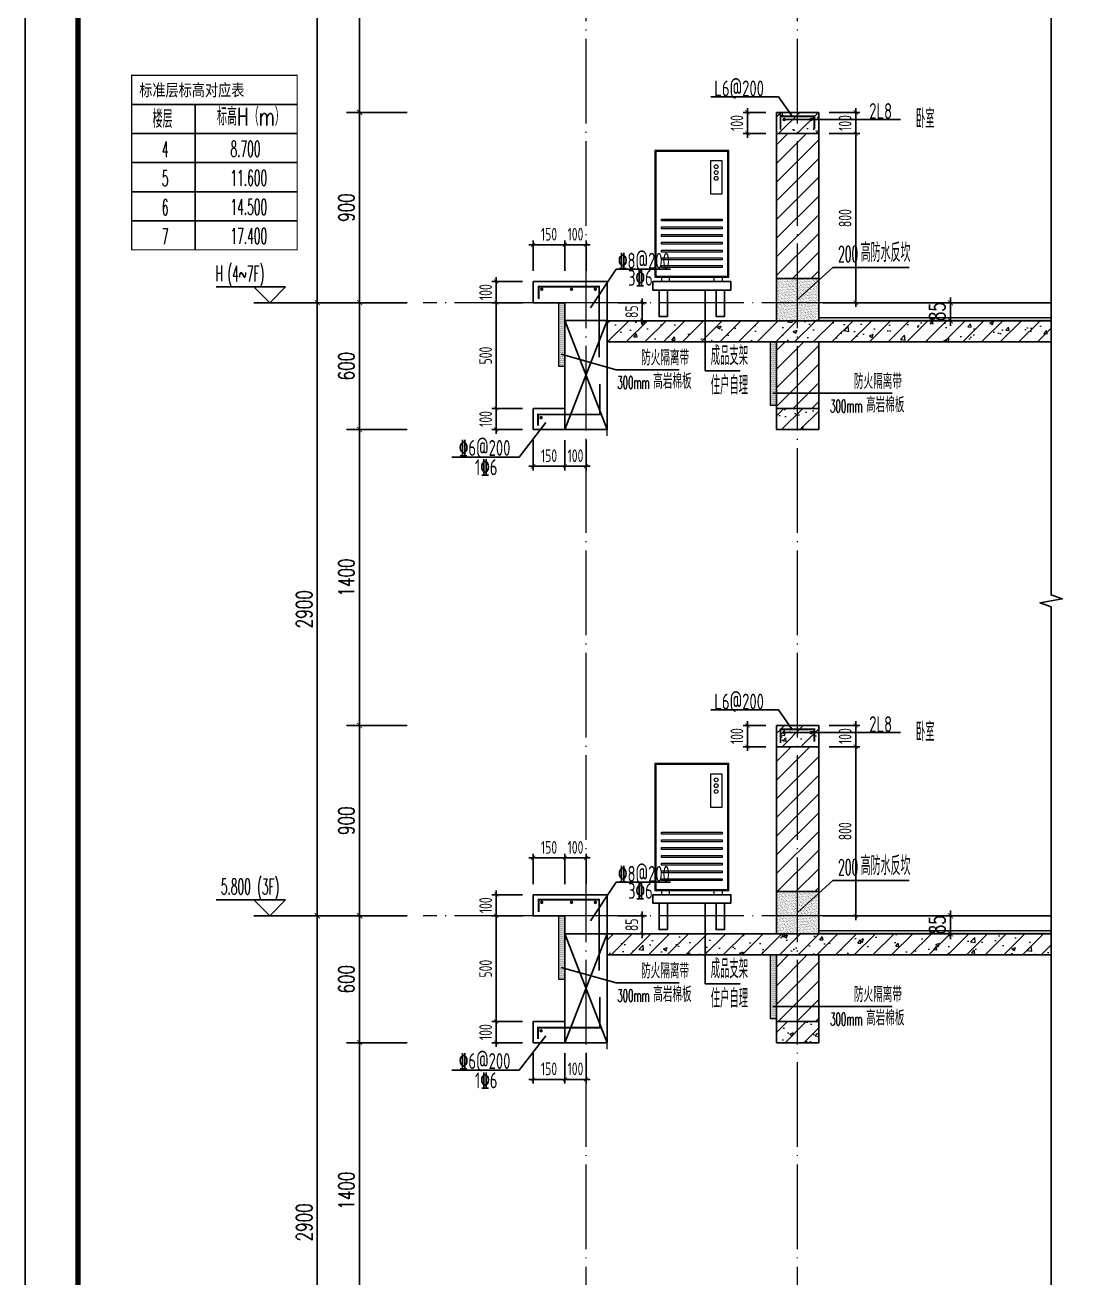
# Model space of a CAD drawing. Extents: x -668857 to 154266, y -275694 to 291306.
# Drawn here: x 68257 to 73257, y 150286 to 156212 of the extents above; entities that cross this region are included whole.
import ezdxf

# ---------------------------------------------------------------- set-up
doc = ezdxf.new("R2010")
doc.units = 0
doc.header["$LTSCALE"] = 1000
doc.linetypes.add('DOTE', pattern=[2.42, 2, -0.2, 0.02, -0.2])
doc.layers.get('0').update_dxf_attribs({"linetype": 'CONTINUOUS'})
doc.layers.get('DEFPOINTS').update_dxf_attribs({"linetype": 'CONTINUOUS'})
for name, color, linetype in [('C-Sheet-图框', 101, 'CONTINUOUS'), ('DIM', 2, 'CONTINUOUS'), ('DIM_ELEV', 3, 'CONTINUOUS'), ('DIM_IDEN', 67, 'CONTINUOUS'), ('DIM_SYMB', 3, 'CONTINUOUS'), ('PUB_DIM', 3, 'CONTINUOUS'), ('PUB_TEXT', 2, 'CONTINUOUS'), ('REIN', 6, 'CONTINUOUS'), ('S-大样-砼线', 7, 'CONTINUOUS'), ('S-引出线', 40, 'CONTINUOUS'), ('TEXT', 2, 'CONTINUOUS'), ('WALL', 5, 'CONTINUOUS'), ('yichutu', 7, 'CONTINUOUS'), ('看线', 251, 'CONTINUOUS'), ('空调外机', 8, 'CONTINUOUS'), ('立面-看线', 251, 'CONTINUOUS')]:
    doc.layers.add(name, color=color, linetype=linetype)
for name, color, linetype, lineweight in [('DOTE', 19, 'DOTE', 9), ('PUB_HATCH', 8, 'CONTINUOUS', 9), ('内粉刷', 37, 'CONTINUOUS', 9), ('图框', 9, 'CONTINUOUS', 18), ('平面-空调室外机', 143, 'CONTINUOUS', 9)]:
    doc.layers.add(name, color=color, linetype=linetype, lineweight=lineweight)
doc.styles.add('_TCH_DIM', font='SIMPLEX.shx', dxfattribs={"width": 0.7, "bigfont": 'GBCBIG.shx'})
doc.styles.add('_TCH_DIM_T3', font='SIMPLEX', dxfattribs={"width": 0.705882, "bigfont": 'GBCBIG'})
doc.styles.add('DIM_FONT_T3', font='SIMPLEX', dxfattribs={"width": 0.705882, "bigfont": 'GBCBIG'})
doc.styles.add('TSSD_DIMENSION', font='Tssdeng.shx', dxfattribs={"width": 0.7, "bigfont": 'tssdchn.shx'})
doc.styles.add('TSSD_REIN', font='tssdeng.shx', dxfattribs={"width": 0.7, "height": 300, "bigfont": 'tssdchn.shx'})
doc.styles.add('w', font='tssdeng.shx', dxfattribs={"width": 0.8, "bigfont": 'tssdchn.shx'})
doc.styles.add('宋体', font='', dxfattribs={"height": 50})
doc.styles.get('宋体').set_extended_font_data('SimSun')
doc.dimstyles.new('_TCH_ARCH&&25', dxfattribs={"dimtxt": 74.375, "dimasz": 25, "dimexe": 62.5, "dimexo": 75, "dimgap": 25, "dimtad": 1, "dimdec": 0, "dimzin": 0, "dimdsep": 46, "dimtxsty": '_TCH_DIM_T3', "dimblk": 'ARCHTICK', "dimcen": 0.09, "dimclrt": 7, "dimazin": 0, "dimtfac": 1, "dimtdec": 0, "dimtix": 1, "dimtmove": 2, "dimatfit": 3, "dimldrblk": 'ARCHTICK', "dimfxl": 0, "dimtolj": 1, "dimtzin": 0, "dimarcsym": 0})
doc.dimstyles.new('TSSD_20_20', dxfattribs={"dimtxt": 60, "dimasz": 20, "dimexe": 20, "dimexo": 50, "dimgap": 20, "dimtad": 1, "dimdec": 0, "dimzin": 0, "dimdsep": 46, "dimtxsty": 'TSSD_DIMENSION', "dimblk": 'ARCHTICK', "dimblk1": 'ARCHTICK', "dimblk2": 'ARCHTICK', "dimcen": 0, "dimdle": 20, "dimclrt": 7, "dimadec": 0, "dimazin": 0, "dimtfac": 1, "dimtdec": 0, "dimtix": 1, "dimtmove": 2, "dimatfit": 3, "dimfxl": 0, "dimtolj": 1, "dimtzin": 0, "dimarcsym": 0})
pattern_1 = [(45, (0, 0), (-44.194174, 44.194174), []), (50, (0, 0), (179.315046, -15.688034), [18.75, -206.25]), (355, (0, 0), (-34.687833, 188.048033), [15, -165]), (100.4514, (14.94, -1.3), (144.627345, 172.359886), [15.935047, -175.285528]), (46.1842, (0, 50), (266.81026, -41.379754), [28.125, -309.375]), (96.6356, (22.23, 46.55), (233.665676, 243.52947), [23.90257, -262.92825]), (351.1842, (0, 50), (233.66549, 243.52965), [22.5, -247.5]), (21, (25, 37.5), (149.226763, -100.654723), [18.75, -206.25]), (326, (25, 37.5), (60.828833, 181.28751), [15, -165]), (71.4514, (37.44, 29.11), (210.055657, 80.632624), [15.935047, -175.285528]), (37.5, (0, 0), (3.039964, 83.2234635), [0, -163, 0, -167.5, 0, -165.625]), (7.5, (0, 0), (65.767384, 98.602928), [0, -95.5, 0, -159.25, 0, -63.125]), (327.5, (-55.75, 0), (133.455609, -5.638718), [0, -62.5, 0, -195, 0, -258.75]), (317.5, (-80.75, 0), (145.796542, 25.026246), [0, -81.25, 0, -129.5, 0, -183.75])]
pattern_2 = [(45, (0, 44.88), (-44.1941915, 44.1941915), [])]

# ---------------------------------------------------------------- blocks, each defined once
blk = doc.blocks.new('GFDDDDRG')
at = {"layer": '图框'}
blk.add_lwpolyline([(923310, -107437), (923310, -159999), (893610, -159999), (893610, -107437)], close=True, dxfattribs=at)
blk.add_lwpolyline([(923310, -107437), (923310, -159999), (893610, -159999), (893610, -107437)], close=True, dxfattribs=at)
at = {"layer": '图框', "const_width": 50}
blk.add_lwpolyline([(894110, -159499), (922810, -159499), (922810, -108687), (894110, -108687)], close=True, dxfattribs=at)
blk = doc.blocks.new('yct-1051-594-26275-14850-25-1002.0')
at = {"layer": 'yichutu', "color": 7}
blk.add_lwpolyline([(0, 0), (0, 14850), (26275, 14850), (26275, 0)], close=True, dxfattribs=at)
blk = doc.blocks.new('kongtiao')
for p, q in [((-338.7, 49), (-338.7, -550.8)), ((11, 49), (-338.7, 49)), ((-334.1, 44.4), (-334.1, -546.2)), ((6.4, 44.4), (-334.1, 44.4)), ((6.4, -546.2), (6.4, 44.4)), ((11, -550.8), (11, 49)), ((-76.2, -0.5), (-76.2, -156.5)), ((-21.1, -0.5), (-76.2, -0.5)), ((-21.1, -156.5), (-21.1, -0.5)), ((-76.2, -156.5), (-21.1, -156.5)), ((-338.7, -550.8), (11, -550.8)), ((-334.1, -546.2), (6.4, -546.2)), ((-306.6, -550.8), (-306.6, -571.2)), ((-306.6, -571.2), (-269.8, -571.2)), ((-269.8, -571.2), (-269.8, -550.8)), ((-57.9, -571.2), (-57.9, -550.8)), ((-21.1, -571.2), (-57.9, -571.2)), ((-21.1, -550.8), (-21.1, -571.2))]:
    blk.add_line(p, q)
for points in [[(-306.6, -275.4), (-21.1, -275.4), (-21.1, -284.6), (-306.6, -284.6)], [(-306.6, -312.1), (-21.1, -312.1), (-21.1, -321.3), (-306.6, -321.3)], [(-306.6, -348.8), (-21.1, -348.8), (-21.1, -358), (-306.6, -358)], [(-306.6, -385.6), (-21.1, -385.6), (-21.1, -394.7), (-306.6, -394.7)], [(-306.6, -422.3), (-21.1, -422.3), (-21.1, -431.5), (-306.6, -431.5)], [(-306.6, -459), (-21.1, -459), (-21.1, -468.2), (-306.6, -468.2)], [(-306.6, -495.7), (-21.1, -495.7), (-21.1, -504.9), (-306.6, -504.9)]]:
    blk.add_lwpolyline(points, close=True)
for centre in [(-48.7, -28), (-48.7, -55.6), (-48.7, -83.1)]:
    blk.add_circle(centre, 9.18)
blk = doc.blocks.new('_ArchTick')
at = {"color": 0, "linetype": 'ByBlock', "const_width": 0.15}
blk.add_lwpolyline([(-0.5, -0.5), (0.5, 0.5)], dxfattribs=at)
blk = doc.blocks.new('*D2280')
at = {"layer": 'DEFPOINTS', "color": 0}
for p in [(946421.2, -162172.5), (946595.8, -162172.5), (946595.8, -162272.5)]:
    blk.add_point(p, dxfattribs=at)
at = {"layer": 'DIM', "color": 0, "lineweight": -2}
for p, q in [((946545.8, -162172.5), (946401.2, -162172.5)), ((946421.2, -162172.5), (946421.2, -162152.5)), ((946421.2, -162272.5), (946421.2, -162172.5)), ((946545.8, -162272.5), (946401.2, -162272.5)), ((946421.2, -162272.5), (946421.2, -162292.5))]:
    blk.add_line(p, q, dxfattribs=at)
at = {"layer": 'DIM', "color": 0, "lineweight": -2, "xscale": 20, "yscale": 20, "zscale": 20}
for p, rotation in [((946421.2, -162172.5), 270), ((946421.2, -162272.5), 90)]:
    blk.add_blockref('_ArchTick', p, dxfattribs=dict(at, rotation=rotation))
at = {"layer": 'DIM', "color": 7, "insert": (946371.2, -162222.5), "char_height": 60, "attachment_point": 5, "rotation": 90, "style": 'TSSD_DIMENSION'}
blk.add_mtext('\\A1;100', dxfattribs=at)
blk = doc.blocks.new('*D2281')
at = {"layer": 'DEFPOINTS', "color": 0}
for p in [(946421.2, -162272.5), (946595.8, -162272.5), (946595.8, -162772.5)]:
    blk.add_point(p, dxfattribs=at)
at = {"layer": 'DIM', "color": 0, "lineweight": -2}
for p, q in [((946421.2, -162792.5), (946421.2, -162252.5)), ((946545.8, -162272.5), (946401.2, -162272.5)), ((946545.8, -162772.5), (946401.2, -162772.5))]:
    blk.add_line(p, q, dxfattribs=at)
at = {"layer": 'DIM', "color": 0, "lineweight": -2, "xscale": 20, "yscale": 20, "zscale": 20}
for p, rotation in [((946421.2, -162272.5), 90), ((946421.2, -162772.5), 270)]:
    blk.add_blockref('_ArchTick', p, dxfattribs=dict(at, rotation=rotation))
at = {"layer": 'DIM', "color": 7, "insert": (946371.2, -162522.5), "char_height": 60, "attachment_point": 5, "rotation": 90, "style": 'TSSD_DIMENSION'}
blk.add_mtext('\\A1;500', dxfattribs=at)
blk = doc.blocks.new('*D2282')
at = {"layer": 'DEFPOINTS', "color": 0}
for p in [(946421.2, -162772.5), (946595.8, -162772.5), (946595.8, -162872.5)]:
    blk.add_point(p, dxfattribs=at)
at = {"layer": 'DIM', "color": 0, "lineweight": -2}
for p, q in [((946545.8, -162772.5), (946401.2, -162772.5)), ((946421.2, -162772.5), (946421.2, -162752.5)), ((946421.2, -162872.5), (946421.2, -162772.5)), ((946545.8, -162872.5), (946401.2, -162872.5)), ((946421.2, -162872.5), (946421.2, -162892.5))]:
    blk.add_line(p, q, dxfattribs=at)
at = {"layer": 'DIM', "color": 0, "lineweight": -2, "xscale": 20, "yscale": 20, "zscale": 20}
for p, rotation in [((946421.2, -162772.5), 270), ((946421.2, -162872.5), 90)]:
    blk.add_blockref('_ArchTick', p, dxfattribs=dict(at, rotation=rotation))
at = {"layer": 'DIM', "color": 7, "insert": (946371.2, -162822.5), "char_height": 60, "attachment_point": 5, "rotation": 90, "style": 'TSSD_DIMENSION'}
blk.add_mtext('\\A1;100', dxfattribs=at)
blk = doc.blocks.new('*D2283')
at = {"layer": 'DEFPOINTS', "color": 0}
for p in [(946595.8, -162872.5), (946745.8, -162872.5), (946745.8, -163046.2)]:
    blk.add_point(p, dxfattribs=at)
at = {"layer": 'DIM', "color": 0, "lineweight": -2}
for p, q in [((946595.8, -162922.5), (946595.8, -163066.2)), ((946745.8, -162922.5), (946745.8, -163066.2)), ((946575.8, -163046.2), (946765.8, -163046.2))]:
    blk.add_line(p, q, dxfattribs=at)
at = {"layer": 'DIM', "color": 0, "lineweight": -2, "xscale": 20, "yscale": 20, "zscale": 20, "rotation": 180}
blk.add_blockref('_ArchTick', (946595.8, -163046.2), dxfattribs=at)
at = {"layer": 'DIM', "color": 0, "lineweight": -2, "xscale": 20, "yscale": 20, "zscale": 20}
blk.add_blockref('_ArchTick', (946745.8, -163046.2), dxfattribs=at)
at = {"layer": 'DIM', "color": 7, "insert": (946670.8, -162996.2), "char_height": 60, "attachment_point": 5, "style": 'TSSD_DIMENSION'}
blk.add_mtext('\\A1;150', dxfattribs=at)
blk = doc.blocks.new('*D2284')
at = {"layer": 'DEFPOINTS', "color": 0}
for p in [(946745.8, -162872.5), (946845.8, -162872.5), (946845.8, -163046.2)]:
    blk.add_point(p, dxfattribs=at)
at = {"layer": 'DIM', "color": 0, "lineweight": -2}
for p, q in [((946745.8, -162922.5), (946745.8, -163066.2)), ((946845.8, -162922.5), (946845.8, -163066.2)), ((946745.8, -163046.2), (946725.8, -163046.2)), ((946745.8, -163046.2), (946845.8, -163046.2)), ((946845.8, -163046.2), (946865.8, -163046.2))]:
    blk.add_line(p, q, dxfattribs=at)
at = {"layer": 'DIM', "color": 0, "lineweight": -2, "xscale": 20, "yscale": 20, "zscale": 20}
blk.add_blockref('_ArchTick', (946745.8, -163046.2), dxfattribs=at)
at = {"layer": 'DIM', "color": 0, "lineweight": -2, "xscale": 20, "yscale": 20, "zscale": 20, "rotation": 180}
blk.add_blockref('_ArchTick', (946845.8, -163046.2), dxfattribs=at)
at = {"layer": 'DIM', "color": 7, "insert": (946795.8, -162996.2), "char_height": 60, "attachment_point": 5, "style": 'TSSD_DIMENSION'}
blk.add_mtext('\\A1;100', dxfattribs=at)
blk = doc.blocks.new('*D2285')
at = {"layer": 'DEFPOINTS', "color": 0}
for p in [(948402.1, -162272.5), (948568.1, -162272.5), (948402.1, -162357.5)]:
    blk.add_point(p, dxfattribs=at)
at = {"layer": 'PUB_DIM', "color": 0, "lineweight": -2}
for p, q in [((948568.1, -162272.5), (948568.1, -162247.5)), ((948477.1, -162272.5), (948630.6, -162272.5)), ((948568.1, -162357.5), (948568.1, -162272.5)), ((948477.1, -162357.5), (948630.6, -162357.5)), ((948568.1, -162357.5), (948568.1, -162382.5))]:
    blk.add_line(p, q, dxfattribs=at)
at = {"layer": 'PUB_DIM', "color": 0, "lineweight": -2, "xscale": 25, "yscale": 25, "zscale": 25}
for p, rotation in [((948568.1, -162272.5), 270), ((948568.1, -162357.5), 90)]:
    blk.add_blockref('_ArchTick', p, dxfattribs=dict(at, rotation=rotation))
at = {"layer": 'PUB_DIM', "color": 7, "insert": (948505.9, -162315), "char_height": 74.38, "attachment_point": 5, "rotation": 90, "style": '_TCH_DIM_T3'}
blk.add_mtext('\\A1;85', dxfattribs=at)
blk = doc.blocks.new('*D2286')
at = {"layer": 'DEFPOINTS', "color": 0}
for p in [(946745.8, -161998.7), (946595.8, -162172.5), (946745.8, -162172.5)]:
    blk.add_point(p, dxfattribs=at)
at = {"layer": 'DIM', "color": 0, "lineweight": -2}
for p, q in [((946575.8, -161998.7), (946765.8, -161998.7)), ((946595.8, -162122.5), (946595.8, -161978.7)), ((946745.8, -162122.5), (946745.8, -161978.7))]:
    blk.add_line(p, q, dxfattribs=at)
at = {"layer": 'DIM', "color": 0, "lineweight": -2, "xscale": 20, "yscale": 20, "zscale": 20, "rotation": 180}
blk.add_blockref('_ArchTick', (946595.8, -161998.7), dxfattribs=at)
at = {"layer": 'DIM', "color": 0, "lineweight": -2, "xscale": 20, "yscale": 20, "zscale": 20}
blk.add_blockref('_ArchTick', (946745.8, -161998.7), dxfattribs=at)
at = {"layer": 'DIM', "color": 7, "insert": (946670.8, -161948.7), "char_height": 60, "attachment_point": 5, "style": 'TSSD_DIMENSION'}
blk.add_mtext('\\A1;150', dxfattribs=at)
blk = doc.blocks.new('*D2287')
at = {"layer": 'DEFPOINTS', "color": 0}
for p in [(946845.8, -161998.7), (946745.8, -162172.5), (946845.8, -162172.5)]:
    blk.add_point(p, dxfattribs=at)
at = {"layer": 'DIM', "color": 0, "lineweight": -2}
for p, q in [((946745.8, -161998.7), (946725.8, -161998.7)), ((946745.8, -162122.5), (946745.8, -161978.7)), ((946745.8, -161998.7), (946845.8, -161998.7)), ((946845.8, -162122.5), (946845.8, -161978.7)), ((946845.8, -161998.7), (946865.8, -161998.7))]:
    blk.add_line(p, q, dxfattribs=at)
at = {"layer": 'DIM', "color": 0, "lineweight": -2, "xscale": 20, "yscale": 20, "zscale": 20}
blk.add_blockref('_ArchTick', (946745.8, -161998.7), dxfattribs=at)
at = {"layer": 'DIM', "color": 0, "lineweight": -2, "xscale": 20, "yscale": 20, "zscale": 20, "rotation": 180}
blk.add_blockref('_ArchTick', (946845.8, -161998.7), dxfattribs=at)
at = {"layer": 'DIM', "color": 7, "insert": (946795.8, -161948.7), "char_height": 60, "attachment_point": 5, "style": 'TSSD_DIMENSION'}
blk.add_mtext('\\A1;100', dxfattribs=at)
blk = doc.blocks.new('*D2288')
at = {"layer": 'DEFPOINTS', "color": 0}
for p in [(946945.8, -162272.5), (947111.8, -162272.5), (946945.8, -162357.5)]:
    blk.add_point(p, dxfattribs=at)
at = {"layer": 'DIM', "color": 0, "lineweight": -2}
for p, q in [((947111.8, -162272.5), (947111.8, -162252.5)), ((946995.8, -162272.5), (947131.8, -162272.5)), ((947111.8, -162357.5), (947111.8, -162272.5)), ((946995.8, -162357.5), (947131.8, -162357.5)), ((947111.8, -162357.5), (947111.8, -162377.5))]:
    blk.add_line(p, q, dxfattribs=at)
at = {"layer": 'DIM', "color": 0, "lineweight": -2, "xscale": 20, "yscale": 20, "zscale": 20}
for p, rotation in [((947111.8, -162272.5), 270), ((947111.8, -162357.5), 90)]:
    blk.add_blockref('_ArchTick', p, dxfattribs=dict(at, rotation=rotation))
at = {"layer": 'DIM', "color": 7, "insert": (947061.8, -162315), "char_height": 60, "attachment_point": 5, "rotation": 90, "style": 'TSSD_DIMENSION'}
blk.add_mtext('\\A1;85', dxfattribs=at)
blk = doc.blocks.new('*D2289')
at = {"layer": 'DEFPOINTS', "color": 0}
for p in [(947945.8, -161372.5), (948120.4, -161372.5), (947945.8, -161472.5)]:
    blk.add_point(p, dxfattribs=at)
at = {"layer": 'DIM', "color": 0, "lineweight": -2}
for p, q in [((948120.4, -161372.5), (948120.4, -161352.5)), ((947995.8, -161372.5), (948140.4, -161372.5)), ((948120.4, -161472.5), (948120.4, -161372.5)), ((947995.8, -161472.5), (948140.4, -161472.5)), ((948120.4, -161472.5), (948120.4, -161492.5))]:
    blk.add_line(p, q, dxfattribs=at)
at = {"layer": 'DIM', "color": 0, "lineweight": -2, "xscale": 20, "yscale": 20, "zscale": 20}
for p, rotation in [((948120.4, -161372.5), 270), ((948120.4, -161472.5), 90)]:
    blk.add_blockref('_ArchTick', p, dxfattribs=dict(at, rotation=rotation))
at = {"layer": 'DIM', "color": 7, "insert": (948070.4, -161422.5), "char_height": 60, "attachment_point": 5, "rotation": 90, "style": 'TSSD_DIMENSION'}
blk.add_mtext('\\A1;100', dxfattribs=at)
blk = doc.blocks.new('*D2290')
at = {"layer": 'DEFPOINTS', "color": 0}
for p in [(947945.8, -161472.5), (948120.4, -161472.5), (947945.8, -162272.5)]:
    blk.add_point(p, dxfattribs=at)
at = {"layer": 'DIM', "color": 0, "lineweight": -2}
for p, q in [((947995.8, -161472.5), (948140.4, -161472.5)), ((948120.4, -162292.5), (948120.4, -161452.5)), ((947995.8, -162272.5), (948140.4, -162272.5))]:
    blk.add_line(p, q, dxfattribs=at)
at = {"layer": 'DIM', "color": 0, "lineweight": -2, "xscale": 20, "yscale": 20, "zscale": 20}
for p, rotation in [((948120.4, -161472.5), 90), ((948120.4, -162272.5), 270)]:
    blk.add_blockref('_ArchTick', p, dxfattribs=dict(at, rotation=rotation))
at = {"layer": 'DIM', "color": 7, "insert": (948070.4, -161872.5), "char_height": 60, "attachment_point": 5, "rotation": 90, "style": 'TSSD_DIMENSION'}
blk.add_mtext('\\A1;800', dxfattribs=at)
blk = doc.blocks.new('VDVDXAXFSFFX')
at = {"layer": 'PUB_HATCH'}
h = blk.add_hatch(dxfattribs=at)
h.set_pattern_fill('DOTS', color=251, scale=2, style=0)
h.set_pattern_definition([(0, (924712.4965, -148185.593), (1.5875, 3.175), [0, -3.175])])
h.paths.add_polyline_path([(924682.5, -148185.6), (924712.5, -148185.6), (924712.5, -147935.6), (924712.5, -147885.6), (924712.5, -147885.6), (924712.5, -147885.6), (924682.5, -147885.6)])
at = {"layer": 'DIM_IDEN', "color": 5}
for p, q in [((924695.5, -148129.3), (924955.6, -148202.9)), ((924955.6, -148202.9), (925253.4, -148202.9))]:
    blk.add_line(p, q, dxfattribs=at)
at = {"layer": 'PUB_HATCH', "color": 5}
blk.add_lwpolyline([(924712.5, -147885.6), (924682.5, -147885.6), (924682.5, -148185.6), (924712.5, -148185.6)], close=True, dxfattribs=at)
at = {"layer": 'PUB_TEXT', "style": 'DIM_FONT_T3', "width": 0.705882}
blk.add_text('防火隔离带', height=71.49, dxfattribs=at).set_placement((925072.6, -148181.9))
at = {"layer": 'PUB_TEXT', "color": 5, "style": 'DIM_FONT_T3'}
for s, height, width, p in [('300mm', 59.5, 0.49827, (924960.4, -148292.9)), ('高岩棉板', 71.49, 0.705882, (925129.8, -148292.9))]:
    blk.add_text(s, height=height, dxfattribs=dict(at, width=width)).set_placement(p)
blk = doc.blocks.new('A$C1F6240CC')
at = {"layer": 'PUB_HATCH'}
h = blk.add_hatch(dxfattribs=at)
h.set_pattern_fill('DOTS', color=251, scale=2, style=0)
h.set_pattern_definition([(0, (-2e-08, -300), (1.5875, 3.175), [0, -3.175])])
h.paths.add_polyline_path([(-30, -300), (0, -300), (0, -50), (0, 0), (0, 0), (0, 0), (-30, 0)])
at = {"layer": 'DIM_IDEN', "color": 5}
for p, q in [((-17, -243.7), (275.1, -243.7)), ((275.1, -243.7), (547, -243.7))]:
    blk.add_line(p, q, dxfattribs=at)
at = {"layer": 'PUB_HATCH', "color": 5}
blk.add_lwpolyline([(0, 0), (-30, 0), (-30, -300), (0, -300)], close=True, dxfattribs=at)
at = {"layer": 'PUB_TEXT', "style": 'DIM_FONT_T3', "width": 0.705882}
blk.add_text('防火隔离带', height=71.49, dxfattribs=at).set_placement((366.2, -222.7))
at = {"layer": 'PUB_TEXT', "color": 5, "style": 'DIM_FONT_T3'}
for s, height, width, p in [('300mm', 59.5, 0.49827, (253.9, -333.7)), ('高岩棉板', 71.49, 0.705882, (423.4, -333.7))]:
    blk.add_text(s, height=height, dxfattribs=dict(at, width=width)).set_placement(p)
blk = doc.blocks.new('*D2834')
at = {"layer": 'DEFPOINTS', "color": 0}
for p in [(69838.3, 151399), (70138.3, 151399), (70138.3, 149999)]:
    blk.add_point(p, dxfattribs=at)
at = {"layer": 'PUB_DIM', "color": 0, "lineweight": -2}
for p, q in [((70063.3, 151399), (69775.8, 151399)), ((69838.3, 149999), (69838.3, 151399)), ((70063.3, 149999), (69775.8, 149999))]:
    blk.add_line(p, q, dxfattribs=at)
at = {"layer": 'PUB_DIM', "color": 0, "lineweight": -2, "xscale": 25, "yscale": 25, "zscale": 25}
for p, rotation in [((69838.3, 151399), 90), ((69838.3, 149999), 270)]:
    blk.add_blockref('_ArchTick', p, dxfattribs=dict(at, rotation=rotation))
at = {"layer": 'PUB_DIM', "color": 7, "insert": (69776.1, 150699), "char_height": 74.38, "attachment_point": 5, "rotation": 90, "style": '_TCH_DIM_T3'}
blk.add_mtext('\\A1;1400', dxfattribs=at)
blk = doc.blocks.new('*D2835')
at = {"layer": 'DEFPOINTS', "color": 0}
for p in [(69838.3, 151999), (70138.3, 151999), (70138.3, 151399)]:
    blk.add_point(p, dxfattribs=at)
at = {"layer": 'PUB_DIM', "color": 0, "lineweight": -2}
for p, q in [((70063.3, 151999), (69775.8, 151999)), ((69838.3, 151399), (69838.3, 151999)), ((70063.3, 151399), (69775.8, 151399))]:
    blk.add_line(p, q, dxfattribs=at)
at = {"layer": 'PUB_DIM', "color": 0, "lineweight": -2, "xscale": 25, "yscale": 25, "zscale": 25}
for p, rotation in [((69838.3, 151999), 90), ((69838.3, 151399), 270)]:
    blk.add_blockref('_ArchTick', p, dxfattribs=dict(at, rotation=rotation))
at = {"layer": 'PUB_DIM', "color": 7, "insert": (69776.1, 151699), "char_height": 74.38, "attachment_point": 5, "rotation": 90, "style": '_TCH_DIM_T3'}
blk.add_mtext('\\A1;600', dxfattribs=at)
blk = doc.blocks.new('*D2836')
at = {"layer": 'DEFPOINTS', "color": 0}
for p in [(69838.3, 152899), (70138.3, 152899), (70138.3, 151999)]:
    blk.add_point(p, dxfattribs=at)
at = {"layer": 'PUB_DIM', "color": 0, "lineweight": -2}
for p, q in [((70063.3, 152899), (69775.8, 152899)), ((69838.3, 151999), (69838.3, 152899)), ((70063.3, 151999), (69775.8, 151999))]:
    blk.add_line(p, q, dxfattribs=at)
at = {"layer": 'PUB_DIM', "color": 0, "lineweight": -2, "xscale": 25, "yscale": 25, "zscale": 25}
for p, rotation in [((69838.3, 152899), 90), ((69838.3, 151999), 270)]:
    blk.add_blockref('_ArchTick', p, dxfattribs=dict(at, rotation=rotation))
at = {"layer": 'PUB_DIM', "color": 7, "insert": (69776.1, 152449), "char_height": 74.38, "attachment_point": 5, "rotation": 90, "style": '_TCH_DIM_T3'}
blk.add_mtext('\\A1;900', dxfattribs=at)
blk = doc.blocks.new('*D2837')
at = {"layer": 'DEFPOINTS', "color": 0}
for p in [(69838.3, 154299), (70138.3, 154299), (70138.3, 152899)]:
    blk.add_point(p, dxfattribs=at)
at = {"layer": 'PUB_DIM', "color": 0, "lineweight": -2}
for p, q in [((70063.3, 154299), (69775.8, 154299)), ((69838.3, 152899), (69838.3, 154299)), ((70063.3, 152899), (69775.8, 152899))]:
    blk.add_line(p, q, dxfattribs=at)
at = {"layer": 'PUB_DIM', "color": 0, "lineweight": -2, "xscale": 25, "yscale": 25, "zscale": 25}
for p, rotation in [((69838.3, 154299), 90), ((69838.3, 152899), 270)]:
    blk.add_blockref('_ArchTick', p, dxfattribs=dict(at, rotation=rotation))
at = {"layer": 'PUB_DIM', "color": 7, "insert": (69776.1, 153599), "char_height": 74.38, "attachment_point": 5, "rotation": 90, "style": '_TCH_DIM_T3'}
blk.add_mtext('\\A1;1400', dxfattribs=at)
blk = doc.blocks.new('*D2838')
at = {"layer": 'DEFPOINTS', "color": 0}
for p in [(69838.3, 154899), (70138.3, 154899), (70138.3, 154299)]:
    blk.add_point(p, dxfattribs=at)
at = {"layer": 'PUB_DIM', "color": 0, "lineweight": -2}
for p, q in [((70063.3, 154899), (69775.8, 154899)), ((69838.3, 154299), (69838.3, 154899)), ((70063.3, 154299), (69775.8, 154299))]:
    blk.add_line(p, q, dxfattribs=at)
at = {"layer": 'PUB_DIM', "color": 0, "lineweight": -2, "xscale": 25, "yscale": 25, "zscale": 25}
for p, rotation in [((69838.3, 154899), 90), ((69838.3, 154299), 270)]:
    blk.add_blockref('_ArchTick', p, dxfattribs=dict(at, rotation=rotation))
at = {"layer": 'PUB_DIM', "color": 7, "insert": (69776.1, 154599), "char_height": 74.38, "attachment_point": 5, "rotation": 90, "style": '_TCH_DIM_T3'}
blk.add_mtext('\\A1;600', dxfattribs=at)
blk = doc.blocks.new('*D2839')
at = {"layer": 'DEFPOINTS', "color": 0}
for p in [(69838.3, 155799), (70138.3, 155799), (70138.3, 154899)]:
    blk.add_point(p, dxfattribs=at)
at = {"layer": 'PUB_DIM', "color": 0, "lineweight": -2}
for p, q in [((70063.3, 155799), (69775.8, 155799)), ((69838.3, 154899), (69838.3, 155799)), ((70063.3, 154899), (69775.8, 154899))]:
    blk.add_line(p, q, dxfattribs=at)
at = {"layer": 'PUB_DIM', "color": 0, "lineweight": -2, "xscale": 25, "yscale": 25, "zscale": 25}
for p, rotation in [((69838.3, 155799), 90), ((69838.3, 154899), 270)]:
    blk.add_blockref('_ArchTick', p, dxfattribs=dict(at, rotation=rotation))
at = {"layer": 'PUB_DIM', "color": 7, "insert": (69776.1, 155349), "char_height": 74.38, "attachment_point": 5, "rotation": 90, "style": '_TCH_DIM_T3'}
blk.add_mtext('\\A1;900', dxfattribs=at)
blk = doc.blocks.new('*D2840')
at = {"layer": 'DEFPOINTS', "color": 0}
for p in [(69838.3, 157199), (70138.3, 157199), (70138.3, 155799)]:
    blk.add_point(p, dxfattribs=at)
at = {"layer": 'PUB_DIM', "color": 0, "lineweight": -2}
for p, q in [((70063.3, 157199), (69775.8, 157199)), ((69838.3, 155799), (69838.3, 157199)), ((70063.3, 155799), (69775.8, 155799))]:
    blk.add_line(p, q, dxfattribs=at)
at = {"layer": 'PUB_DIM', "color": 0, "lineweight": -2, "xscale": 25, "yscale": 25, "zscale": 25}
for p, rotation in [((69838.3, 157199), 90), ((69838.3, 155799), 270)]:
    blk.add_blockref('_ArchTick', p, dxfattribs=dict(at, rotation=rotation))
at = {"layer": 'PUB_DIM', "color": 7, "insert": (69776.1, 156499), "char_height": 74.38, "attachment_point": 5, "rotation": 90, "style": '_TCH_DIM_T3'}
blk.add_mtext('\\A1;1400', dxfattribs=at)
blk = doc.blocks.new('*D2848')
at = {"layer": 'DEFPOINTS', "color": 0}
for p in [(69638.3, 151999), (70138.3, 151999), (70138.3, 149099)]:
    blk.add_point(p, dxfattribs=at)
at = {"layer": 'PUB_DIM', "color": 0, "lineweight": -2}
for p, q in [((70063.3, 151999), (69575.8, 151999)), ((69638.3, 149099), (69638.3, 151999)), ((70063.3, 149099), (69575.8, 149099))]:
    blk.add_line(p, q, dxfattribs=at)
at = {"layer": 'PUB_DIM', "color": 0, "lineweight": -2, "xscale": 25, "yscale": 25, "zscale": 25}
for p, rotation in [((69638.3, 151999), 90), ((69638.3, 149099), 270)]:
    blk.add_blockref('_ArchTick', p, dxfattribs=dict(at, rotation=rotation))
at = {"layer": 'PUB_DIM', "color": 7, "insert": (69576.1, 150549), "char_height": 74.38, "attachment_point": 5, "rotation": 90, "style": '_TCH_DIM_T3'}
blk.add_mtext('\\A1;2900', dxfattribs=at)
blk = doc.blocks.new('*D2849')
at = {"layer": 'DEFPOINTS', "color": 0}
for p in [(69638.3, 154899), (70138.3, 154899), (70138.3, 151999)]:
    blk.add_point(p, dxfattribs=at)
at = {"layer": 'PUB_DIM', "color": 0, "lineweight": -2}
for p, q in [((70063.3, 154899), (69575.8, 154899)), ((69638.3, 151999), (69638.3, 154899)), ((70063.3, 151999), (69575.8, 151999))]:
    blk.add_line(p, q, dxfattribs=at)
at = {"layer": 'PUB_DIM', "color": 0, "lineweight": -2, "xscale": 25, "yscale": 25, "zscale": 25}
for p, rotation in [((69638.3, 154899), 90), ((69638.3, 151999), 270)]:
    blk.add_blockref('_ArchTick', p, dxfattribs=dict(at, rotation=rotation))
at = {"layer": 'PUB_DIM', "color": 7, "insert": (69576.1, 153449), "char_height": 74.38, "attachment_point": 5, "rotation": 90, "style": '_TCH_DIM_T3'}
blk.add_mtext('\\A1;2900', dxfattribs=at)
blk = doc.blocks.new('*D2850')
at = {"layer": 'DEFPOINTS', "color": 0}
for p in [(69638.3, 157799), (70138.3, 157799), (70138.3, 154899)]:
    blk.add_point(p, dxfattribs=at)
at = {"layer": 'PUB_DIM', "color": 0, "lineweight": -2}
for p, q in [((70063.3, 157799), (69575.8, 157799)), ((69638.3, 154899), (69638.3, 157799)), ((70063.3, 154899), (69575.8, 154899))]:
    blk.add_line(p, q, dxfattribs=at)
at = {"layer": 'PUB_DIM', "color": 0, "lineweight": -2, "xscale": 25, "yscale": 25, "zscale": 25}
for p, rotation in [((69638.3, 157799), 90), ((69638.3, 154899), 270)]:
    blk.add_blockref('_ArchTick', p, dxfattribs=dict(at, rotation=rotation))
at = {"layer": 'PUB_DIM', "color": 7, "insert": (69576.1, 156349), "char_height": 74.38, "attachment_point": 5, "rotation": 90, "style": '_TCH_DIM_T3'}
blk.add_mtext('\\A1;2900', dxfattribs=at)
blk = doc.blocks.new('A$C124E38C7')
at = {"layer": 'REIN'}
for points in [[(411.3, 827.6, 9, 9, 0), (411.3, 885.8, 9, 9, 0), (697.1, 885.8, 9, 9, 0), (697.1, 551.1, 9, 9, 0)], [(407.7, 227.9, 9, 9, 0), (407.7, 280.9, 9, 9, 0), (700.1, 280.9, 9, 9, 0), (700.1, 425.3, 9, 9, 0)]]:
    blk.add_lwpolyline(points, format="xyseb", dxfattribs=at)
at = {"layer": 'REIN', "const_width": 8}
for points in [[(421.8, 873.5, 1), (429.8, 873.5, 1)], [(562.3, 873.5, 1), (570.3, 873.5, 1)], [(674.9, 873.5, 1), (682.9, 873.5, 1)], [(418.3, 266.1, 1), (426.3, 266.1, 1)]]:
    blk.add_lwpolyline(points, format="xyb", close=True, dxfattribs=at)
at = {"layer": 'S-大样-砼线'}
for p, q in [((534.9, 724.9), (734.9, 209.8)), ((734.9, 724.9), (534.9, 209.8))]:
    blk.add_line(p, q, dxfattribs=at)
blk.add_lwpolyline([(734.9, 724.9), (534.9, 724.9), (534.9, 209.8), (734.9, 209.8)], close=True, dxfattribs=at)
at = {"layer": 'S-引出线'}
for points in [[(655.5, 786.1), (777.7, 968.3), (1034.7, 968.3)], [(445.3, 242.7), (318.6, 79.6), (0, 79.6)]]:
    blk.add_lwpolyline(points, dxfattribs=at)
at = {"layer": 'TEXT', "style": 'TSSD_REIN', "width": 0.7}
for s, p in [('%%1328@200', (785.9, 970.9)), ('3%%1326', (833.8, 890.1)), ('%%1326@200', (33.9, 85.5)), ('1%%1326', (110.1, -5.8))]:
    blk.add_text(s, height=75, rotation=0, dxfattribs=at).set_placement(p)
blk = doc.blocks.new('*D3403')
at = {"layer": 'DEFPOINTS', "color": 0}
for p in [(71808.5, 152899), (71671.6, 152799), (71808.5, 152799)]:
    blk.add_point(p, dxfattribs=at)
at = {"layer": 'DIM', "color": 0, "lineweight": -2}
for p, q in [((71758.5, 152899), (71651.6, 152899)), ((71671.6, 152899), (71671.6, 152919)), ((71671.6, 152899), (71671.6, 152799)), ((71758.5, 152799), (71651.6, 152799)), ((71671.6, 152799), (71671.6, 152779))]:
    blk.add_line(p, q, dxfattribs=at)
at = {"layer": 'DIM', "color": 0, "lineweight": -2, "xscale": 20, "yscale": 20, "zscale": 20}
for p, rotation in [((71671.6, 152899), 270), ((71671.6, 152799), 90)]:
    blk.add_blockref('_ArchTick', p, dxfattribs=dict(at, rotation=rotation))
at = {"layer": 'DIM', "color": 7, "insert": (71621.6, 152849), "char_height": 60, "attachment_point": 5, "rotation": 90, "style": 'TSSD_DIMENSION'}
blk.add_mtext('\\A1;100', dxfattribs=at)
blk = doc.blocks.new('20210809.02283206')
at = {"layer": 'REIN', "const_width": 9}
blk.add_lwpolyline([(87484.2, 66580.9), (87484.2, 66644.7), (87644.1, 66644.7), (87644.1, 66586.8)], dxfattribs=at)
at = {"layer": 'REIN', "const_width": 8}
for points in [[(87497.7, 66629.7, 1), (87505.7, 66629.7, 1)], [(87625.1, 66629.7, 1), (87633.1, 66629.7, 1)]]:
    blk.add_lwpolyline(points, format="xyb", close=True, dxfattribs=at)
at = {"layer": 'S-引出线'}
for p, q in [((87474.6, 66737), (87154.5, 66737)), ((87538.8, 66644.7), (87474.6, 66737)), ((87501.7, 66629.7), (88051.1, 66629.7))]:
    blk.add_line(p, q, dxfattribs=at)
at = {"layer": 'TEXT', "style": 'w', "width": 0.7}
for s, p in [('L6@200', (87171.5, 66739.2)), ('2L8', (87903.9, 66632.1))]:
    blk.add_text(s, height=75, rotation=0, dxfattribs=at).set_placement(p)
blk = doc.blocks.new('*D3404')
at = {"layer": 'DEFPOINTS', "color": 0}
for p in [(71808.5, 155799), (71671.6, 155699), (71808.5, 155699)]:
    blk.add_point(p, dxfattribs=at)
at = {"layer": 'DIM', "color": 0, "lineweight": -2}
for p, q in [((71758.5, 155799), (71651.6, 155799)), ((71671.6, 155799), (71671.6, 155819)), ((71671.6, 155799), (71671.6, 155699)), ((71758.5, 155699), (71651.6, 155699)), ((71671.6, 155699), (71671.6, 155679))]:
    blk.add_line(p, q, dxfattribs=at)
at = {"layer": 'DIM', "color": 0, "lineweight": -2, "xscale": 20, "yscale": 20, "zscale": 20}
for p, rotation in [((71671.6, 155799), 270), ((71671.6, 155699), 90)]:
    blk.add_blockref('_ArchTick', p, dxfattribs=dict(at, rotation=rotation))
at = {"layer": 'DIM', "color": 7, "insert": (71621.6, 155749), "char_height": 60, "attachment_point": 5, "rotation": 90, "style": 'TSSD_DIMENSION'}
blk.add_mtext('\\A1;100', dxfattribs=at)
blk = doc.blocks.new('HFHFHFTHFSFS')
at = {"layer": 'PUB_HATCH'}
h = blk.add_hatch(dxfattribs=at)
h.set_pattern_fill('钢筋混凝土', color=256, scale=25, style=0)
h.set_pattern_definition(pattern_1)
h.paths.add_polyline_path([(947945.8, -161472.5), (947945.8, -161372.5), (947745.8, -161372.5), (947745.8, -161472.5)])
h = blk.add_hatch(dxfattribs=at)
h.set_pattern_fill('普通砖', color=256, scale=25, style=0)
h.set_pattern_definition(pattern_2)
h.paths.add_polyline_path([(947945.8, -162157.5), (947945.8, -161472.5), (947745.8, -161472.5), (947745.8, -162157.5)])
h = blk.add_hatch(dxfattribs=at)
h.set_pattern_fill('钢筋混凝土', color=256, scale=25, style=0)
h.set_pattern_definition(pattern_1)
h.paths.add_polyline_path([(946945.8, -162357.5), (946945.8, -162457.5), (949044.3, -162457.5), (949044.3, -162357.5)])
h = blk.add_hatch(dxfattribs=at)
h.set_pattern_fill('普通砖', color=256, scale=25, style=0)
h.set_pattern_definition(pattern_2)
h.paths.add_polyline_path([(947745.8, -162772.5), (947945.8, -162772.5), (947945.8, -162457.5), (947745.8, -162457.5)])
h = blk.add_hatch(dxfattribs=at)
h.set_pattern_fill('钢筋混凝土', color=256, scale=25, style=0)
h.set_pattern_definition(pattern_1)
h.paths.add_polyline_path([(947945.8, -162872.5), (947945.8, -162772.5), (947745.8, -162772.5), (947745.8, -162872.5)])
at = {"layer": '立面-看线'}
h = blk.add_hatch(dxfattribs=at)
h.set_pattern_fill('碎沙', color=256, scale=4)
h.set_pattern_definition([(37.5, (146692.582, -547719.405), (-0.32000626, 9.78826475), [0, -7.7216, 0, -8.636, 0, -8.255]), (7.5, (146692.582, -547719.405), (8.99046566, 14.33650201), [0, -4.1656, 0, -6.9596, 0, -2.667]), (327.5, (146686.334, -547719.405), (15.819847405, 0.02874369), [0, -2.54, 0, -9.144, 0, -11.938]), (317.5, (146686.334, -547719.405), (15.27112905, 4.45858647), [0, -1.27, 0, -5.9944, 0, -6.858])])
h.paths.add_polyline_path([(947745.8, -162357.5), (947945.8, -162357.5), (947945.8, -162157.5), (947745.8, -162157.5)])
h = blk.add_hatch(dxfattribs=at)
h.set_pattern_fill('HONEY', color=256, scale=7)
h.set_pattern_definition([(0, (146596.553, -547719.405), (16.66875, 9.623705), [11.1125, -22.225]), (120, (146596.553, -547719.405), (-16.66874801, 9.62370845), [11.1125, -22.225]), (60, (146596.553, -547719.405), (1.99e-06, 19.24741345), [-22.225, 11.1125])])
h.paths.add_polyline_path([(949044.3, -162342.5), (947945.8, -162342.5), (947945.8, -162357.5), (949044.3, -162357.5)])
at = {"layer": 'DIM_IDEN'}
for p, q in [((947845.8, -162257.5), (948012.6, -162105.9)), ((948012.6, -162105.9), (948372.8, -162105.9))]:
    blk.add_line(p, q, dxfattribs=at)
at = {"layer": 'PUB_DIM'}
for p, q in [((947408.5, -162212.5), (947408.5, -162594.1)), ((947408.5, -162594.1), (947575, -162594.1))]:
    blk.add_line(p, q, dxfattribs=at)
at = {"layer": 'PUB_HATCH', "color": 215}
for p, q in [((947945.8, -162342.5), (949044.3, -162342.5)), ((946945.8, -162902.5), (946945.8, -162872.5))]:
    blk.add_line(p, q, dxfattribs=at)
at = {"layer": 'WALL'}
for p, q in [((947745.8, -161472.5), (947745.8, -161372.5)), ((947745.8, -161372.5), (947945.8, -161372.5)), ((947945.8, -161472.5), (947945.8, -161372.5)), ((947745.8, -161472.5), (947945.8, -161472.5)), ((947745.8, -162157.5), (947745.8, -161472.5)), ((947945.8, -162157.5), (947945.8, -161472.5)), ((946945.8, -162172.5), (946595.8, -162172.5)), ((946595.8, -162172.5), (946595.8, -162272.5)), ((946945.8, -162357.5), (946945.8, -162172.5)), ((947745.8, -162157.5), (947945.8, -162157.5)), ((946595.8, -162272.5), (946745.8, -162272.5)), ((946745.8, -162272.5), (946745.8, -162772.5)), ((949044.3, -162357.5), (946945.8, -162357.5)), ((949044.3, -162457.5), (949044.3, -162357.5)), ((946945.8, -162872.5), (946945.8, -162457.5)), ((949044.3, -162457.5), (946945.8, -162457.5)), ((947745.8, -162772.5), (947745.8, -162457.5)), ((947745.8, -162457.5), (947945.8, -162457.5)), ((947945.8, -162772.5), (947945.8, -162457.5)), ((946745.8, -162772.5), (946595.8, -162772.5)), ((946595.8, -162772.5), (946595.8, -162872.5)), ((947745.8, -162872.5), (947745.8, -162772.5)), ((947745.8, -162772.5), (947945.8, -162772.5)), ((947945.8, -162872.5), (947945.8, -162772.5)), ((946595.8, -162872.5), (946945.8, -162872.5)), ((947745.8, -162872.5), (947945.8, -162872.5))]:
    blk.add_line(p, q, dxfattribs=at)
blk.add_lwpolyline([(947745.8, -162157.5), (947945.8, -162157.5), (947945.8, -162357.5), (947745.8, -162357.5)], close=True, dxfattribs=at)
at = {"layer": '看线', "color": 32}
blk.add_lwpolyline([(949044.3, -162272.5), (947965.8, -162272.5)], dxfattribs=at)
at = {"layer": '空调外机', "linetype": 'Continuous'}
blk.add_lwpolyline([(947530.8, -162212.5), (947160.8, -162212.5), (947160.8, -162172.5), (947530.8, -162172.5)], close=True, dxfattribs=at)
for points in [[(947230.8, -162212.5), (947230.8, -162337.5), (947190.8, -162337.5), (947190.8, -162212.5)], [(947460.8, -162212.5), (947460.8, -162337.5), (947500.8, -162337.5), (947500.8, -162212.5)]]:
    blk.add_lwpolyline(points, dxfattribs=at)
at = {"layer": '平面-空调室外机'}
blk.add_blockref('kongtiao', (947509.7, -161601.3), dxfattribs=at)
at = {"layer": 'PUB_TEXT'}
for s, height, style, width, p in [('卧室', 89.36, '_TCH_DIM_T3', 0.494118, (948405, -161446.8)), ('200', 74.38, 'DIM_FONT_T3', 0.49827, (948037.6, -162079.7)), ('高防水反坎', 89.36, 'DIM_FONT_T3', 0.705882, (948143.5, -162079.7)), ('成品支架', 89.36, '_TCH_DIM_T3', 0.494118, (947435.2, -162567.8)), ('住户自理', 89.36, '_TCH_DIM_T3', 0.494118, (947435.2, -162707.8))]:
    blk.add_text(s, height=height, dxfattribs=dict(at, style=style, width=width)).set_placement(p)
at = {"layer": 'DIM'}
for p1, p2, distance, picture, middle in [((947945.8, -161472.5), (947945.8, -161372.5), -174.6, '*D2289', (948070.4, -161422.5)), ((947945.8, -162272.5), (947945.8, -161472.5), -174.6, '*D2290', (948070.4, -161872.5)), ((946595.8, -162172.5), (946745.8, -162172.5), 173.7, '*D2286', (946670.8, -161948.7)), ((946745.8, -162172.5), (946845.8, -162172.5), 173.7, '*D2287', (946795.8, -161948.7)), ((946595.8, -162272.5), (946595.8, -162172.5), 174.6, '*D2280', (946371.2, -162222.5)), ((946595.8, -162772.5), (946595.8, -162272.5), 174.6, '*D2281', (946371.2, -162522.5)), ((946945.8, -162357.5), (946945.8, -162272.5), -166, '*D2288', (947061.8, -162315)), ((946595.8, -162872.5), (946595.8, -162772.5), 174.6, '*D2282', (946371.2, -162822.5)), ((946595.8, -162872.5), (946745.8, -162872.5), -173.7, '*D2283', (946670.8, -162996.2)), ((946745.8, -162872.5), (946845.8, -162872.5), -173.7, '*D2284', (946795.8, -162996.2))]:
    dim = blk.add_aligned_dim(p1=p1, p2=p2, distance=distance, dimstyle='TSSD_20_20', dxfattribs=at)
    dim.commit()
    dim.dimension.update_dxf_attribs({"geometry": picture, "text_midpoint": middle})
at = {"layer": 'PUB_DIM'}
dim = blk.add_aligned_dim(p1=(948402.1, -162357.5), p2=(948402.1, -162272.5), distance=-166, dimstyle='_TCH_ARCH&&25', dxfattribs=at)
dim.commit()
dim.dimension.update_dxf_attribs({"geometry": '*D2285', "text_midpoint": (948505.9, -162315)})

msp = doc.modelspace()

# ---------------------------------------------------------------- linework, layer by layer
at = {"layer": 'C-Sheet-图框', "color": 0}
for p, q in [((68760.52, 155836.46), (69543.27, 155836.46)), ((68760.52, 155836.46), (69543.27, 155836.46)), ((69060.83, 155836.46), (69060.83, 155148.96)), ((68760.52, 155698.96), (69543.27, 155698.96)), ((68760.52, 155561.46), (69543.27, 155561.46)), ((68760.52, 155423.96), (69543.27, 155423.96)), ((68760.52, 155286.46), (69543.27, 155286.46))]:
    msp.add_line(p, q, dxfattribs=at)
at = {"layer": 'C-Sheet-图框', "color": 0, "const_width": 6}
msp.add_lwpolyline([(68760.52, 155148.96), (69543.27, 155148.96), (69543.27, 155973.96), (68760.52, 155973.96)], close=True, dxfattribs=at)
at = {"layer": 'DIM_ELEV'}
for p, q in [((69488.34, 154974.03), (69160.34, 154974.03)), ((69413.34, 154899.03), (69338.34, 154974.03)), ((69413.34, 154899.03), (69488.34, 154974.03)), ((69838.34, 154899.03), (69338.34, 154899.03)), ((69488.34, 152074.03), (69160.34, 152074.03)), ((69413.34, 151999.03), (69338.34, 152074.03)), ((69413.34, 151999.03), (69488.34, 152074.03)), ((69838.34, 151999.03), (69338.34, 151999.03))]:
    msp.add_line(p, q, dxfattribs=at)
at = {"layer": 'DIM_SYMB'}
msp.add_lwpolyline([(73107.06, 162179.03), (73107.06, 153517.16), (73159.56, 153498.05), (73054.56, 153479.54), (73107.06, 153460.91), (73107.06, 144799.03)], dxfattribs=at)
at = {"layer": 'DOTE', "color": 1, "linetype": 'DOTE', "ltscale": 0.2}
for p, q in [((70908.53, 145099.03), (70908.53, 162779.03)), ((71908.53, 145099.03), (71908.53, 162779.03)), ((73107.06, 154899.03), (70138.34, 154899.03)), ((73107.06, 151999.03), (70138.34, 151999.03))]:
    msp.add_line(p, q, dxfattribs=at)

# ---------------------------------------------------------------- block references
at = {"xscale": 0.5, "yscale": 0.5, "zscale": 0.5}
msp.add_blockref('GFDDDDRG', (-378547.88, 220925.54), dxfattribs=at)
for name, p in [('HFHFHFTHFSFS', (-875937.29, 317171.49)), ('VDVDXAXFSFFX', (-853903.97, 302784.63)), ('A$C1F6240CC', (71808.53, 154714.03)), ('HFHFHFTHFSFS', (-875937.29, 314271.49)), ('VDVDXAXFSFFX', (-853903.97, 299884.63)), ('A$C1F6240CC', (71808.53, 151814.03))]:
    msp.add_blockref(name, p)
at = {"layer": 'REIN'}
for p in [(-15656.66, 89135.92), (-15656.66, 86235.92)]:
    msp.add_blockref('20210809.02283206', p, dxfattribs=at)
at = {"layer": 'yichutu', "rotation": 270}
msp.add_blockref('yct-1051-594-26275-14850-25-1002.0', (68257.01, 167207.06), dxfattribs=at)
at = {"layer": '内粉刷'}
for p in [(70273.62, 154089.13), (70273.62, 151189.13)]:
    msp.add_blockref('A$C124E38C7', p, dxfattribs=at)

# ---------------------------------------------------------------- texts
at = {"layer": 'PUB_TEXT', "color": 2, "style": '宋体', "width": 0.8}
msp.add_text('标准层标高对应表', height=56.962, dxfattribs=at).set_placement((68796.51, 155876.4))
at = {"layer": 'PUB_TEXT', "style": '_TCH_DIM'}
for s, height, width, p in [('楼层', 84.397, 0.7, (68859.64, 155725.94)), ('标高H（m）', 84.397, 0.7, (69164.16, 155737.03)), ('4', 74.38, 0.494118, (68903.94, 155587.8)), ('8.700', 74.375, 0.494118, (69227.31, 155589.69)), ('5', 74.38, 0.494118, (68903.94, 155450.3)), ('11.600', 74.375, 0.494118, (69227.31, 155452.19)), ('6', 74.38, 0.494118, (68903.94, 155312.8)), ('14.500', 74.375, 0.494118, (69227.31, 155314.69)), ('7', 74.38, 0.494118, (68903.94, 155175.3)), ('17.400', 74.375, 0.494118, (69227.31, 155177.19)), ('(4~7F)', 74.375, 0.494118, (69213.51, 154999.06)), ('H', 74.38, 0.494118, (69157.74, 155000.28)), ('(3F)', 74.375, 0.494118, (69354.39, 152099.06)), ('5.800', 74.375, 0.494118, (69182.24, 152100.28))]:
    msp.add_text(s, height=height, dxfattribs=dict(at, width=width)).set_placement(p)

# ---------------------------------------------------------------- dimensions: what is measured, and where the dimension line sits
at = {"layer": 'DIM'}
for base, p1, p2, picture, middle in [((71671.61, 155699.03), (71808.53, 155799.03), (71808.53, 155699.03), '*D3404', (71621.61, 155749.03)), ((71671.61, 152799.03), (71808.53, 152899.03), (71808.53, 152799.03), '*D3403', (71621.61, 152849.03))]:
    dim = msp.add_linear_dim(base=base, p1=p1, p2=p2, angle=90, dimstyle='TSSD_20_20', dxfattribs=at)
    dim.commit()
    dim.dimension.update_dxf_attribs({"geometry": picture, "text_midpoint": middle})
at = {"layer": 'PUB_DIM'}
for p1, p2, distance, picture, middle in [((70138.34, 154899.03), (70138.34, 157799.03), 500, '*D2850', (69576.15, 156349.03)), ((70138.34, 155799.03), (70138.34, 157199.03), 300, '*D2840', (69776.15, 156499.03)), ((70138.34, 154899.03), (70138.34, 155799.03), 300, '*D2839', (69776.15, 155349.03)), ((70138.34, 151999.03), (70138.34, 154899.03), 500, '*D2849', (69576.15, 153449.03)), ((70138.34, 154299.03), (70138.34, 154899.03), 300, '*D2838', (69776.15, 154599.03)), ((70138.34, 152899.03), (70138.34, 154299.03), 300, '*D2837', (69776.15, 153599.03)), ((70138.34, 151999.03), (70138.34, 152899.03), 300, '*D2836', (69776.15, 152449.03)), ((70138.34, 149099.03), (70138.34, 151999.03), 500, '*D2848', (69576.15, 150549.03)), ((70138.34, 151399.03), (70138.34, 151999.03), 300, '*D2835', (69776.15, 151699.03)), ((70138.34, 149999.03), (70138.34, 151399.03), 300, '*D2834', (69776.15, 150699.03))]:
    dim = msp.add_aligned_dim(p1=p1, p2=p2, distance=distance, dimstyle='_TCH_ARCH&&25', dxfattribs=at)
    dim.commit()
    dim.dimension.update_dxf_attribs({"geometry": picture, "text_midpoint": middle})

doc.saveas('drawing.dxf')
